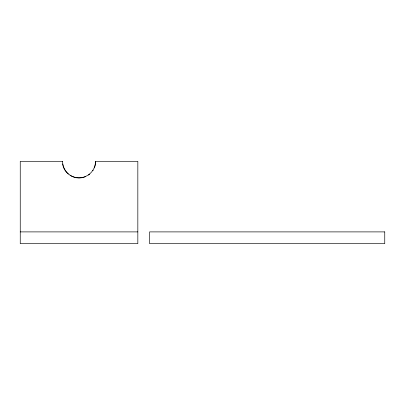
<?xml version="1.0" encoding="UTF-8"?>
<svg xmlns="http://www.w3.org/2000/svg" width="405" height="405" viewBox="0 0 405 405"><rect width="100%" height="100%" fill="white"/><g stroke="black" fill="none" stroke-linecap="round" stroke-linejoin="round"><path stroke-width="0.61" d="M20.25 231.893L137.832 231.893M95.671 161.347A16.63 16.63 0 0 1 94.299 167.953M93.175 170.105A16.63 16.63 0 0 1 92.74 170.768M89.692 174.115A16.63 16.63 0 0 1 88.462 175.046M85.642 176.605A16.63 16.63 0 0 1 70.06 175.34M68.384 174.115A16.63 16.63 0 0 1 62.613 163.914M62.578 161.347L20.25 161.347L20.25 243.653L137.832 243.653L137.832 161.347L95.504 161.347A16.463 16.463 0 0 1 79.041 177.81A16.463 16.463 0 0 1 62.578 161.347M384.75 231.893L149.587 231.893L149.587 243.653L384.75 243.653L384.75 231.893"/></g></svg>
